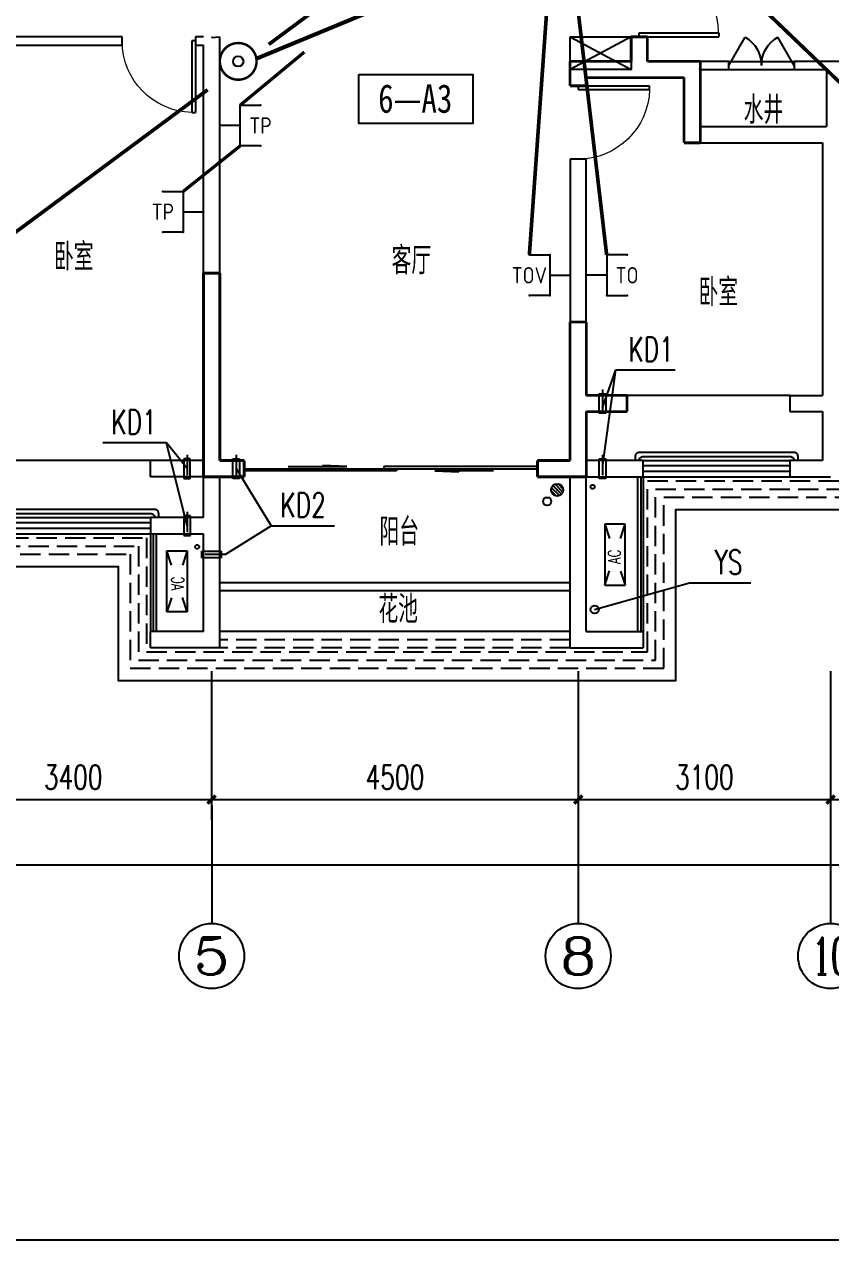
# Model space of a CAD drawing. Extents: x -993182 to -819982, y 169304 to 600104.
# Drawn here: x -890149 to -880248, y 263404 to 278323 of the extents above; entities that cross this region are included whole.
import ezdxf
from ezdxf.enums import TextEntityAlignment as Align

# ---------------------------------------------------------------- set-up
doc = ezdxf.new("R2010")
doc.units = 0
doc.header["$LTSCALE"] = 1000
doc.header["$MEASUREMENT"] = 0
doc.linetypes.add('DASH', pattern=[0.35, 0.25, -0.1])
for name, color, linetype in [('AXIS', 3, 'Continuous'), ('AXIS_TEXT', 7, 'Continuous'), ('DIM_LEAD', 3, 'Continuous'), ('EQUIP-安防', 3, 'Continuous'), ('EQUIP-通讯', 3, 'Continuous'), ('kan', 146, 'Continuous'), ('KTIAO', 124, 'Continuous'), ('PUB_TEXT', 7, 'Continuous'), ('VPIPE-污水', 2, 'Continuous'), ('WALL', 4, 'Continuous'), ('WINDOW', 2, 'Continuous'), ('WIRE-信号', 4, 'TG_S'), ('WIRE-综合布线', 5, 'TG_GCS'), ('WIRE-网络', 6, 'TG_TD'), ('WIRE-通讯', 4, 'TG_TP'), ('冷凝水管', 6, 'Continuous'), ('家具', 187, 'Continuous'), ('屋面', 139, 'Continuous'), ('文字2', 7, 'Continuous'), ('栏杆', 169, 'Continuous'), ('空调、空调洞', 66, 'Continuous'), ('表格', 157, 'Continuous'), ('面层', 215, 'Continuous')]:
    doc.layers.add(name, color=color, linetype=linetype)
doc.layers.add('RENDERING', color=125, linetype='Continuous', lineweight=13)
doc.styles.add('-宋体', font='', dxfattribs={"width": 0.8})
doc.styles.add('_ROMANC', font='romanc__.ttf', dxfattribs={"width": 0.700005})
doc.styles.add('_TCH_AXIS', font='COMPLEX', dxfattribs={"bigfont": 'GBCBIG'})
doc.styles.add('_TCH_DIM', font='SIMPLEX', dxfattribs={"bigfont": 'GBCBIG'})
doc.styles.add('_TCH_DIM_T3', font='SIMPLEX', dxfattribs={"width": 0.705882, "bigfont": 'GBCBIG'})
doc.styles.add('_TEL_ATTDEF', font='GBENOR', dxfattribs={"width": 0.8, "height": 3, "bigfont": 'GBCBIG'})
doc.styles.add('_TEL_DIM', font='ICED', dxfattribs={"width": 0.8, "height": 3.5, "bigfont": 'BZHZ'})
doc.styles.add('COMPLEX', font='COMPLEX')
doc.styles.add('DIM_FONT', font='simplex_.ttf', dxfattribs={"width": 0.7, "bigfont": 'GBCBIG'})
doc.styles.get("Standard").update_dxf_attribs({"font": 'gbenor.shx', "bigfont": 'gbcbig.shx'})
doc.styles.add('TG_LINETYPE', font='ICED', dxfattribs={"width": 0.8, "height": 2, "bigfont": 'BZHZ'})
doc.styles.get('-宋体').set_extended_font_data('SimSun')
doc.linetypes.add('TG_GCS', pattern='A,1,-0.6,["GCS",TG_LINETYPE,S=0.1,R=0,X=-0.52,Y=-0.1],0', length=1.6)
doc.linetypes.add('TG_S', pattern='A,1,-0.3,["S",TG_LINETYPE,S=0.1,R=0,X=-0.23,Y=-0.1],0', length=1.3)
doc.linetypes.add('TG_TD', pattern='A,1,-0.45,["TD",TG_LINETYPE,S=0.1,R=0,X=-0.38,Y=-0.1],0', length=1.45)
doc.linetypes.add('TG_TD+TV', pattern='A,1,-0.9,["TD+TV",TG_LINETYPE,S=0.1,R=0,X=-0.82,Y=-0.1],0', length=1.9)
doc.linetypes.add('TG_TP', pattern='A,1,-0.45,["TP",TG_LINETYPE,S=0.1,R=0,X=-0.38,Y=-0.1],0', length=1.45)
doc.linetypes.add('TG_WS', pattern='A,1,-0.45,["WS",TG_LINETYPE,S=0.1,R=0,X=-0.38,Y=-0.1],0', length=1.45)
doc.dimstyles.new('_TCH_ARCH&&100', dxfattribs={"dimtxt": 297.5, "dimasz": 100, "dimexe": 250, "dimexo": 300, "dimgap": 126.25, "dimtad": 1, "dimdec": 0, "dimzin": 0, "dimdsep": 46, "dimtxsty": '_TCH_DIM_T3', "dimblk": 'ARCHTICK', "dimcen": 0.09, "dimclrt": 7, "dimazin": 2, "dimtfac": 1, "dimtdec": 0, "dimtix": 1, "dimtmove": 2, "dimatfit": 3, "dimfxl": 0, "dimtolj": 1, "dimtzin": 0, "dimarcsym": 0})

# ---------------------------------------------------------------- blocks, each defined once
blk = doc.blocks.new('90304092557924')
at = {"layer": 'KTIAO'}
for p, q in [((-375, 125), (-198, 66)), ((-375, 125), (-375, -125)), ((375, 125), (-375, 125)), ((375, 125), (198, 66)), ((375, -125), (375, 125)), ((-203, -68), (-375, -125)), ((-375, -125), (375, -125)), ((200, -67), (375, -125))]:
    blk.add_line(p, q, dxfattribs=at)
at = {"layer": 'KTIAO', "style": '_ROMANC', "width": 0.7}
blk.add_text('AC', height=148.6, dxfattribs=at).set_placement((-113, -66))
at = {"layer": 'KTIAO', "style": 'DIM_FONT', "oblique": 0, "width": 0.6, "flags": 9}
for tag in ['XSIZE', 'YSIZE']:
    blk.add_attdef(tag, (-375, -125), '', height=0.5, dxfattribs=at)
blk = doc.blocks.new('TRHH')
at = {"color": 6}
for centre in [(-249202, -461390), (-233616, -461390), (-252617, -471151), (-230201, -471151), (-244307, -473179), (-238511, -473179)]:
    blk.add_circle(centre, 50, dxfattribs=at)
blk = doc.blocks.new('q5')
at = {"color": 3, "const_width": 35}
for points in [[(-511042, -559444), (-511042, -559144)], [(-511042, -559144), (-510842, -559144)], [(-510842, -559444), (-510842, -559144)], [(-511792, -559444), (-511042, -559444)], [(-511792, -559744), (-511792, -559444)], [(-510842, -559444), (-510192, -559444)], [(-510192, -560444), (-510192, -559444)], [(-511592, -559744), (-511792, -559744)], [(-511592, -559644), (-511042, -559644)], [(-511592, -559744), (-511592, -559644)], [(-511042, -559644), (-510392, -559644)], [(-510392, -560444), (-510392, -559644)], [(-510192, -560444), (-510392, -560444)], [(-516292, -564544), (-516292, -562044)], [(-516292, -562044), (-516092, -562044)], [(-516092, -564344), (-516092, -562044)], [(-511792, -563544), (-511792, -562644)], [(-511792, -562644), (-511592, -562644)], [(-511592, -563544), (-511592, -562644)], [(-511792, -564344), (-511792, -563544)], [(-511592, -563544), (-511092, -563544)], [(-511092, -563544), (-511092, -563744)], [(-511592, -564544), (-511592, -563744)], [(-511592, -563744), (-511092, -563744)], [(-516092, -564344), (-515792, -564344)], [(-515792, -564344), (-515792, -564544)], [(-512192, -564344), (-511792, -564344)], [(-512192, -564544), (-512192, -564344)], [(-516292, -564544), (-515792, -564544)], [(-512192, -564544), (-511592, -564544)]]:
    blk.add_lwpolyline(points, dxfattribs=at)
blk = doc.blocks.new('A$C06D6341B')
at = {"layer": '空调、空调洞', "linetype": 'DASH'}
for p, q in [((40, 0), (40, 340)), ((80, 290), (0, 290)), ((0, 290), (0, 50)), ((80, 50), (80, 290)), ((0, 50), (80, 50))]:
    blk.add_line(p, q, dxfattribs=at)
blk = doc.blocks.new('$lvtry$00000171')
for p, q in [((-74, 11), (-11, 74)), ((-70, -27), (27, 70)), ((-53, -53), (53, 53)), ((-27, -70), (70, 27)), ((11, -74), (74, -11))]:
    blk.add_line(p, q)
blk.add_circle((0, 0), 75)
blk.add_point((0, 0))
blk = doc.blocks.new('kt')
at = {"layer": 'DIM_LEAD'}
for p, q in [((-435444, -797559), (-435281, -797092)), ((-435442, -798259), (-435281, -797092)), ((-435442, -798259), (-435281, -797092)), ((-435442, -798259), (-435281, -797092)), ((-435442, -798259), (-435281, -797092)), ((-435442, -798259), (-435281, -797092)), ((-435281, -797092), (-434552, -797092)), ((-440799, -797985), (-441580, -797985)), ((-440544, -799004), (-440799, -797985)), ((-440544, -799004), (-440799, -797985)), ((-440544, -799004), (-440799, -797985)), ((-440544, -799004), (-440799, -797985)), ((-440544, -799004), (-440799, -797985)), ((-440546, -798304), (-440799, -797985)), ((-439944, -798304), (-439515, -799004)), ((-439944, -798304), (-439515, -799004)), ((-439944, -798304), (-439515, -799004)), ((-439944, -798304), (-439515, -799004)), ((-439944, -798304), (-439515, -799004)), ((-440076, -799358), (-439515, -799004)), ((-439515, -799004), (-438735, -799004))]:
    blk.add_line(p, q, dxfattribs=at)
at = {"layer": 'VPIPE-污水'}
blk.add_circle((-436124, -798706, -76424), 50, dxfattribs=at)
at = {"layer": '冷凝水管'}
for centre in [(-435567, -798527, -76424), (-440422, -799264, -76424)]:
    blk.add_circle(centre, 25, dxfattribs=at)
at = {"layer": '家具', "rotation": 89.99999999999999}
blk.add_blockref('$lvtry$00000171', (-436001, -798565, -76424), dxfattribs=at)
at = {"layer": '空调、空调洞', "xscale": -1}
for p, rotation in [((-435484, -797334, -76424), 180), ((-439984, -798134, -76424), 180), ((-435484, -798134, -76424), 180), ((-440076, -799318, -76424), 90)]:
    blk.add_blockref('A$C06D6341B', p, dxfattribs=dict(at, rotation=rotation))
at = {"layer": '空调、空调洞', "rotation": 180}
for p in [(-440506, -798134, -76424), (-440504, -798834, -76424)]:
    blk.add_blockref('A$C06D6341B', p, dxfattribs=at)
at = {"layer": 'DIM_LEAD', "color": 7, "style": '_TCH_DIM', "width": 0.705882}
for s, p in [('KD1', (-435127, -796987)), ('KD1', (-441475, -797880)), ('KD2', (-439400, -798899))]:
    blk.add_text(s, height=297.5, dxfattribs=at).set_placement(p)
blk = doc.blocks.new('trh')
at = {"layer": 'DIM_LEAD'}
for p, q in [((-244307, -473179), (-243142, -472851)), ((-243142, -472851), (-242388, -472851))]:
    blk.add_line(p, q, dxfattribs=at)
at = {"layer": 'DIM_LEAD', "color": 7, "style": '_TCH_DIM', "width": 0.705882}
blk.add_text('YS', height=297.5, dxfattribs=at).set_placement((-242833, -472746))
blk = doc.blocks.new('$DorLib2D$00000131')
at = {"color": 0, "linetype": 'Continuous'}
for p, q in [((0.15, 0.125), (0.2319, 0.1973)), ((0.2319, 0.1973), (0.2319, 0.125)), ((-0.5, 0.125), (-0.5, 0)), ((0.0192, 0.125), (-0.5, 0.125)), ((0.0192, 0), (0.0192, 0.125)), ((0.35, 0.125), (0.15, 0.125)), ((-0.5, 0), (0.0192, 0)), ((-0.024, 0), (0.5, 0)), ((-0.024, -0.125), (-0.024, 0)), ((0.5, 0), (0.5, -0.125)), ((-0.35, -0.125), (-0.15, -0.125)), ((-0.2319, -0.1973), (-0.2319, -0.125)), ((-0.15, -0.125), (-0.2319, -0.1973)), ((0.5, -0.125), (-0.024, -0.125))]:
    blk.add_line(p, q, dxfattribs=at)
blk = doc.blocks.new('$DorLib2D$00000001')
for p, q in [((0.45, 0.975), (0.5, 0.975)), ((0.45, 0), (0.45, 0.975)), ((0.5, 0), (0.5, 0.975)), ((0.5, 0), (0.45, 0))]:
    blk.add_line(p, q)
at = {"lineweight": 13}
blk.add_arc((0.475, 0), 0.975, 91.4693, 180, dxfattribs=at)
blk = doc.blocks.new('$WINLIB2D$00000001')
at = {"color": 0}
for points in [[(-0.5, 0.5), (-0.5, -0.5)], [(-0.5, 0.5), (0.5, 0.5)], [(0.5, -0.5), (0.5, 0.5)], [(0.5, 0.1667), (-0.5, 0.1667)], [(0.5, -0.1667), (-0.5, -0.1667)], [(-0.5, -0.5), (0.5, -0.5)]]:
    blk.add_lwpolyline(points, dxfattribs=at)
blk = doc.blocks.new('$DorLib2D$00000231')
at = {"color": 0}
for p, q in [((-0.5, 0), (-0.25, 0.433)), ((0.5, 0), (0.25, 0.433))]:
    blk.add_line(p, q, dxfattribs=at)
for centre, start, end in [((-0.5, 0), 0, 60), ((0.5, 0), 120, 180)]:
    blk.add_arc(centre, 0.5, start, end, dxfattribs=at)
blk = doc.blocks.new('_AXISO')
blk.add_circle((0, 0), 0.5)
at = {"layer": 'AXIS_TEXT', "style": 'COMPLEX', "width": 1.041667}
blk.add_attdef('A', text='', height=0.56, dxfattribs=at).set_placement((-0.25, -0.28), (0.25, -0.28), align=Align.FIT)
blk = doc.blocks.new('_ArchTick')
at = {"color": 0, "linetype": 'ByBlock', "const_width": 0.4}
blk.add_lwpolyline([(-0.5, -0.5), (0.5, 0.5)], dxfattribs=at)
blk = doc.blocks.new('*D522')
at = {"layer": 'AXIS', "color": 0, "lineweight": -2}
for p, q in [((-254209, -473937), (-254209, -476563)), ((-198509, -473937), (-198509, -476563)), ((-254209, -476313), (-198509, -476313))]:
    blk.add_line(p, q, dxfattribs=at)
at = {"layer": 'Defpoints', "color": 0}
for p in [(-254209, -473637), (-198509, -473637), (-198509, -476313)]:
    blk.add_point(p, dxfattribs=at)
at = {"layer": 'AXIS', "color": 0, "lineweight": -2, "xscale": 100, "yscale": 100, "zscale": 100, "rotation": 180}
blk.add_blockref('_ArchTick', (-254209, -476313), dxfattribs=at)
at = {"layer": 'AXIS', "color": 0, "lineweight": -2, "xscale": 100, "yscale": 100, "zscale": 100}
blk.add_blockref('_ArchTick', (-198509, -476313), dxfattribs=at)
at = {"layer": 'AXIS', "color": 7, "insert": (-226359, -476038), "char_height": 297.5, "attachment_point": 5, "style": '_TCH_DIM_T3'}
blk.add_mtext('\\A1;55700', dxfattribs=at)
blk = doc.blocks.new('*D525')
at = {"layer": 'AXIS', "color": 0, "lineweight": -2}
for p, q in [((-252409, -473937), (-252409, -475763)), ((-249009, -473937), (-249009, -475763)), ((-252409, -475513), (-249009, -475513))]:
    blk.add_line(p, q, dxfattribs=at)
at = {"layer": 'Defpoints', "color": 0}
for p in [(-252409, -473637), (-249009, -473637), (-249009, -475513)]:
    blk.add_point(p, dxfattribs=at)
at = {"layer": 'AXIS', "color": 0, "lineweight": -2, "xscale": 100, "yscale": 100, "zscale": 100, "rotation": 180}
blk.add_blockref('_ArchTick', (-252409, -475513), dxfattribs=at)
at = {"layer": 'AXIS', "color": 0, "lineweight": -2, "xscale": 100, "yscale": 100, "zscale": 100}
blk.add_blockref('_ArchTick', (-249009, -475513), dxfattribs=at)
at = {"layer": 'AXIS', "color": 7, "insert": (-250709, -475238), "char_height": 297.5, "attachment_point": 5, "style": '_TCH_DIM_T3'}
blk.add_mtext('\\A1;3400', dxfattribs=at)
blk = doc.blocks.new('*D526')
at = {"layer": 'AXIS', "color": 0, "lineweight": -2}
for p, q in [((-249009, -473937), (-249009, -475763)), ((-244509, -473937), (-244509, -475763)), ((-249009, -475513), (-244509, -475513))]:
    blk.add_line(p, q, dxfattribs=at)
at = {"layer": 'Defpoints', "color": 0}
for p in [(-249009, -473637), (-244509, -473637), (-244509, -475513)]:
    blk.add_point(p, dxfattribs=at)
at = {"layer": 'AXIS', "color": 0, "lineweight": -2, "xscale": 100, "yscale": 100, "zscale": 100, "rotation": 180}
blk.add_blockref('_ArchTick', (-249009, -475513), dxfattribs=at)
at = {"layer": 'AXIS', "color": 0, "lineweight": -2, "xscale": 100, "yscale": 100, "zscale": 100}
blk.add_blockref('_ArchTick', (-244509, -475513), dxfattribs=at)
at = {"layer": 'AXIS', "color": 7, "insert": (-246759, -475238), "char_height": 297.5, "attachment_point": 5, "style": '_TCH_DIM_T3'}
blk.add_mtext('\\A1;4500', dxfattribs=at)
blk = doc.blocks.new('*D527')
at = {"layer": 'AXIS', "color": 0, "lineweight": -2}
for p, q in [((-244509, -473937), (-244509, -475763)), ((-241409, -473937), (-241409, -475763)), ((-244509, -475513), (-241409, -475513))]:
    blk.add_line(p, q, dxfattribs=at)
at = {"layer": 'Defpoints', "color": 0}
for p in [(-244509, -473637), (-241409, -473637), (-241409, -475513)]:
    blk.add_point(p, dxfattribs=at)
at = {"layer": 'AXIS', "color": 0, "lineweight": -2, "xscale": 100, "yscale": 100, "zscale": 100, "rotation": 180}
blk.add_blockref('_ArchTick', (-244509, -475513), dxfattribs=at)
at = {"layer": 'AXIS', "color": 0, "lineweight": -2, "xscale": 100, "yscale": 100, "zscale": 100}
blk.add_blockref('_ArchTick', (-241409, -475513), dxfattribs=at)
at = {"layer": 'AXIS', "color": 7, "insert": (-242959, -475238), "char_height": 297.5, "attachment_point": 5, "style": '_TCH_DIM_T3'}
blk.add_mtext('\\A1;3100', dxfattribs=at)
blk = doc.blocks.new('*D528')
at = {"layer": 'AXIS', "color": 0, "lineweight": -2}
for p, q in [((-241409, -473937), (-241409, -475763)), ((-238309, -473937), (-238309, -475763)), ((-241409, -475513), (-238309, -475513))]:
    blk.add_line(p, q, dxfattribs=at)
at = {"layer": 'Defpoints', "color": 0}
for p in [(-241409, -473637), (-238309, -473637), (-238309, -475513)]:
    blk.add_point(p, dxfattribs=at)
at = {"layer": 'AXIS', "color": 0, "lineweight": -2, "xscale": 100, "yscale": 100, "zscale": 100, "rotation": 180}
blk.add_blockref('_ArchTick', (-241409, -475513), dxfattribs=at)
at = {"layer": 'AXIS', "color": 0, "lineweight": -2, "xscale": 100, "yscale": 100, "zscale": 100}
blk.add_blockref('_ArchTick', (-238309, -475513), dxfattribs=at)
at = {"layer": 'AXIS', "color": 7, "insert": (-239859, -475238), "char_height": 297.5, "attachment_point": 5, "style": '_TCH_DIM_T3'}
blk.add_mtext('\\A1;3100', dxfattribs=at)
blk = doc.blocks.new('$equip$00001847')
for p, q in [((-0.5, 0.499), (-0.5, 0.999)), ((0.5, 0.999), (0.5, 0.499)), ((0.5, 0.499), (-0.5, 0.499)), ((0, 0.5), (0, 0))]:
    blk.add_line(p, q)
for p in [(-0.5, 0.999), (0.5, 0.999), (-0.5, 0.499), (0.5, 0.499), (0, 0)]:
    blk.add_point(p)
at = {"color": 7, "style": '_TEL_DIM'}
blk.add_attdef('$TEXT$', text='', height=0.4, dxfattribs=at).set_placement((0, 0.999), align=Align.MIDDLE_CENTER)
at = {"color": 7, "style": '_TEL_DIM', "flags": 1}
blk.add_attdef('A', text='', height=0.00002, dxfattribs=at).set_placement((0, 0), align=Align.MIDDLE_CENTER)
blk = doc.blocks.new('$equip$00002479')
at = {"const_width": 0.04}
blk.add_lwpolyline([(-0.3, 0, 1), (0.3, 0, 1), (-0.3, 0, 0.942883)], format="xyb", dxfattribs=at)
for radius in [0.3, 0.0841]:
    blk.add_circle((0, 0), radius)
for p in [(0, 0.3), (-0.3, 0), (0.3, 0), (0, -0.3)]:
    blk.add_point(p)
at = {"color": 7, "style": '_TEL_DIM', "flags": 1}
blk.add_attdef('A', text='', height=0.00002, dxfattribs=at).set_placement((0, 0), align=Align.MIDDLE_CENTER)
blk = doc.blocks.new('5#、7#楼参照')
at = {"layer": 'AXIS'}
for p, q in [((-249008.8, -475591.3), (-249008.8, -477033.5)), ((-244508.8, -475591.3), (-244508.8, -477033.5)), ((-241408.8, -475591.3), (-241408.8, -477033.5))]:
    blk.add_line(p, q, dxfattribs=at)
at = {"layer": 'kan'}
for p, q in [((-243708.8, -471550.9), (-243708.8, -473450.9)), ((-249758.8, -472250.9), (-249758.8, -473450.9))]:
    blk.add_line(p, q, dxfattribs=at)
at = {"layer": 'kan', "color": 124, "elevation": 0}
for points in [[(-244608.8, -472850.9), (-248908.8, -472850.9), (-248908.8, -472850.9)], [(-244608.8, -472950.9), (-248908.8, -472950.9)]]:
    blk.add_lwpolyline(points, dxfattribs=at)
at = {"layer": 'kan'}
blk.add_lwpolyline([(-244608.8, -473450.9), (-248908.8, -473450.9)], dxfattribs=at)
at = {"layer": 'kan', "linetype": 'DASH'}
for points in [[(-244608.8, -473550.9), (-248908.8, -473550.9)], [(-244608.8, -473650.9), (-248908.8, -473650.9)]]:
    blk.add_lwpolyline(points, dxfattribs=at)
at = {"layer": 'WALL'}
for p, q in [((-250108.8, -466150.9), (-252308.8, -466150.9)), ((-250108.8, -466250.9), (-250108.8, -466150.9)), ((-249108.8, -466150.9), (-249208.8, -466150.9)), ((-249208.8, -466150.9), (-249208.8, -466250.9)), ((-249009.2, -466157.3), (-248908.8, -466150.9)), ((-249002.7, -466157.8), (-249009.2, -466157.3)), ((-248908.8, -466250.9), (-248908.8, -466150.9)), ((-243658.8, -466150.9), (-243858.8, -466150.9)), ((-243858.8, -466150.9), (-243858.8, -466450.9)), ((-243658.8, -466450.9), (-243658.8, -466150.9)), ((-252308.8, -466250.9), (-250108.8, -466250.9)), ((-249208.8, -466250.9), (-249108.8, -466250.9)), ((-249108.8, -471350.9), (-249108.8, -466250.9)), ((-248908.8, -471350.9), (-248908.8, -466250.9)), ((-244608.8, -466450.9), (-244608.8, -466750.9)), ((-244608.8, -466450.9), (-243858.8, -466450.9)), ((-243658.8, -466450.9), (-243108.8, -466450.9)), ((-243108.8, -466450.9), (-243008.8, -466450.9)), ((-242658.8, -466450.9), (-243008.8, -466450.9)), ((-242658.8, -466550.9), (-242658.8, -466450.9)), ((-241408.8, -466450.9), (-241858.8, -466450.9)), ((-241858.8, -466450.9), (-241858.8, -466550.9)), ((-240958.8, -466450.9), (-241408.8, -466450.9)), ((-244408.8, -466750.9), (-244408.8, -466650.9)), ((-244408.8, -466650.9), (-243758.8, -466650.9)), ((-243758.8, -466650.9), (-243208.8, -466650.9)), ((-243208.8, -466650.9), (-243208.8, -467450.9)), ((-243019.7, -466542), (-243018.7, -466551.9)), ((-243018.7, -466551.9), (-243008.8, -466550.9)), ((-243008.8, -466550.9), (-242658.8, -466550.9)), ((-243008.8, -466650.9), (-243008.8, -467250.9)), ((-241858.8, -466550.9), (-241458.8, -466550.9)), ((-241458.8, -466550.9), (-241458.8, -467250.9)), ((-244608.8, -466750.9), (-244408.8, -466750.9)), ((-243008.8, -467250.9), (-241458.8, -467250.9)), ((-243208.8, -467450.9), (-241508.8, -467450.9)), ((-241508.8, -467450.9), (-241508.8, -470550.9)), ((-244408.8, -467650.9), (-244608.8, -467650.9)), ((-244608.8, -467650.9), (-244608.8, -470650.9)), ((-244408.8, -470550.9), (-244408.8, -467650.9)), ((-244408.8, -470550.9), (-243908.8, -470550.9)), ((-243908.8, -470550.9), (-243908.8, -470750.9)), ((-241908.8, -470550.9), (-241508.8, -470550.9)), ((-241908.8, -470550.9), (-241908.8, -470750.9)), ((-244608.8, -471350.9), (-244608.8, -470650.9)), ((-244408.8, -470750.9), (-243908.8, -470750.9)), ((-244408.8, -471350.9), (-244408.8, -470750.9)), ((-241908.8, -470750.9), (-241508.8, -470750.9)), ((-241508.8, -470750.9), (-241508.8, -471350.9)), ((-249108.8, -471350.9), (-249758.8, -471350.9)), ((-249758.8, -471550.9), (-249758.8, -471350.9)), ((-248608.8, -471350.9), (-248908.8, -471350.9)), ((-248608.8, -471550.9), (-248608.8, -471350.9)), ((-244608.8, -471350.9), (-245008.8, -471350.9)), ((-245008.8, -471350.9), (-245008.8, -471550.9)), ((-243708.8, -471350.9), (-244408.8, -471350.9)), ((-243708.8, -471550.9), (-243708.8, -471350.9)), ((-241508.8, -471350.9), (-241908.8, -471350.9)), ((-241908.8, -471350.9), (-241908.8, -471550.9)), ((-249108.8, -471550.9), (-249758.8, -471550.9)), ((-249108.8, -472050.9), (-249108.8, -471550.9)), ((-248908.8, -471550.9), (-248608.8, -471550.9)), ((-248908.8, -472150.9), (-248908.8, -471550.9)), ((-245008.8, -471550.9), (-244608.8, -471550.9)), ((-244608.8, -473650.9), (-244608.8, -471550.9)), ((-244408.8, -471550.9), (-243708.8, -471550.9)), ((-244408.8, -473450.9), (-244408.8, -471550.9)), ((-241908.8, -471550.9), (-241408.8, -471550.9)), ((-249108.8, -472050.9), (-249758.8, -472050.9)), ((-249758.8, -472050.9), (-249758.8, -472250.9)), ((-248908.8, -473650.9), (-248908.8, -472150.9)), ((-249758.8, -472250.9), (-249108.8, -472250.9)), ((-249108.8, -473450.9), (-249108.8, -472250.9)), ((-249108.8, -473450.9), (-249758.8, -473450.9)), ((-249758.8, -473650.9), (-249758.8, -473450.9)), ((-244408.8, -473450.9), (-243708.8, -473450.9)), ((-243708.8, -473450.9), (-243708.8, -473650.9)), ((-248908.8, -473650.9), (-249758.8, -473650.9)), ((-244608.8, -473650.9), (-243708.8, -473650.9))]:
    blk.add_line(p, q, dxfattribs=at)
at = {"layer": 'WINDOW'}
for p, q in [((-242658.8, -466450.9, 0), (-241858.8, -466450.9, 0)), ((-242658.8, -466550.9, 0), (-241858.8, -466550.9, 0)), ((-241908.8, -470550.9), (-243908.8, -470550.9)), ((-249758.8, -471350.9), (-251858.8, -471350.9))]:
    blk.add_line(p, q, dxfattribs=at)
at = {"layer": '家具'}
blk.add_lwpolyline([(-244608.8, -466150.9), (-243858.8, -466150.9), (-243858.8, -466550.9), (-244608.8, -466550.9)], close=True, dxfattribs=at)
for points in [[(-243858.8, -466150.9), (-244608.8, -466550.9)], [(-244608.8, -466150.9), (-243858.8, -466550.9)]]:
    blk.add_lwpolyline(points, dxfattribs=at)
at = {"layer": '屋面', "color": 190}
blk.add_lwpolyline([(-239558.8, -460650.9), (-243258.8, -460650.9), (-243258.8, -458750.9), (-249508.8, -458750.9), (-249508.8, -460350.9), (-254608.8, -460350.9), (-254608.8, -468650.9), (-252908.8, -468650.9), (-252908.8, -472650.9), (-250158.8, -472650.9), (-250158.8, -474050.9), (-243308.8, -474050.9), (-243308.8, -471950.9), (-239508.8, -471950.9), (-239508.8, -474050.9), (-232658.8, -474050.9), (-232658.8, -472650.9), (-229908.8, -472650.9), (-229908.8, -468650.9), (-228208.8, -468650.9), (-228208.8, -460350.9), (-233308.8, -460350.9), (-233308.8, -458750.9), (-239558.8, -458750.9)], close=True, dxfattribs=at)
at = {"layer": '屋面', "color": 190, "linetype": 'DASH'}
for points in [[(-239408.8, -460800.9), (-243408.8, -460800.9), (-243408.8, -458900.9), (-249358.8, -458900.9), (-249358.8, -460500.9), (-254458.8, -460500.9), (-254458.8, -468500.9), (-252758.8, -468500.9), (-252758.8, -472500.9), (-250008.8, -472500.9), (-250008.8, -473900.9), (-243458.8, -473900.9), (-243458.8, -471800.9), (-239358.8, -471800.9), (-239358.8, -473900.9), (-232808.8, -473900.9), (-232808.8, -472500.9), (-230058.8, -472500.9), (-230058.8, -468500.9), (-228358.8, -468500.9), (-228358.8, -460500.9), (-233458.8, -460500.9), (-233458.8, -458900.9), (-239408.8, -458900.9)], [(-239308.8, -460900.9), (-243508.8, -460900.9), (-243508.8, -459000.9), (-249258.8, -459000.9), (-249258.8, -460600.9), (-254358.8, -460600.9), (-254358.8, -468400.9), (-252658.8, -468400.9), (-252658.8, -472400.9), (-249908.8, -472400.9), (-249908.8, -473800.9), (-243558.8, -473800.9), (-243558.8, -471700.9), (-239258.8, -471700.9), (-239258.8, -473800.9), (-232908.8, -473800.9), (-232908.8, -472400.9), (-230158.8, -472400.9), (-230158.8, -468400.9), (-228458.8, -468400.9), (-228458.8, -460600.9), (-233558.8, -460600.9), (-233558.8, -459000.9), (-239308.8, -459000.9)], [(-239208.8, -461000.9), (-243608.8, -461000.9), (-243608.8, -459100.9), (-249158.8, -459100.9), (-249158.8, -460700.9), (-254258.8, -460700.9), (-254258.8, -468300.9), (-252558.8, -468300.9), (-252558.8, -472300.9), (-249808.8, -472300.9), (-249808.8, -473700.9), (-243658.8, -473700.9), (-243658.8, -471600.9), (-239158.8, -471600.9), (-239158.8, -473700.9), (-233008.8, -473700.9), (-233008.8, -472300.9), (-230258.8, -472300.9), (-230258.8, -468300.9), (-228558.8, -468300.9), (-228558.8, -460700.9), (-233658.8, -460700.9), (-233658.8, -459100.9), (-239208.8, -459100.9)]]:
    blk.add_lwpolyline(points, close=True, dxfattribs=at)
at = {"layer": '栏杆'}
for p, q in [((-243778.8, -471550.9), (-243778.8, -473450.9)), ((-243738.8, -471550.9), (-243738.8, -473450.9)), ((-249728.8, -472250.9), (-249728.8, -473450.9)), ((-249688.8, -472250.9), (-249688.8, -473450.9))]:
    blk.add_line(p, q, dxfattribs=at)
for points in [[(-241808.8, -471350.9), (-241808.8, -471300.9, 0.4142136), (-241858.8, -471250.9), (-243758.8, -471250.9, 0.4142136), (-243808.8, -471300.9), (-243808.8, -471350.9)], [(-243758.8, -471350.9), (-243758.8, -471350.9, -0.4142136), (-243708.8, -471300.9), (-241908.8, -471300.9, -0.4142136), (-241858.8, -471350.9), (-241858.8, -471350.9)], [(-249658.8, -472050.9), (-249658.8, -472000.9, 0.4142136), (-249708.8, -471950.9), (-251908.8, -471950.9, 0.4142136), (-251958.8, -472000.9), (-251958.8, -472050.9)], [(-251908.8, -472050.9), (-251908.8, -472050.9, -0.4142136), (-251858.8, -472000.9), (-249758.8, -472000.9, -0.4142136), (-249708.8, -472050.9), (-249708.8, -472050.9)]]:
    blk.add_lwpolyline(points, format="xyb", dxfattribs=at)
at = {"layer": '表格'}
blk.add_lwpolyline([(-262742.7, -480915.5), (-189142.7, -480915.5)], dxfattribs=at)
at = {"color": 6}
blk.add_blockref('TRHH', (0, 0), dxfattribs=at)
at = {"layer": 'AXIS'}
ref = blk.add_blockref('_AXISO', (-249008.8, -477433.5), dxfattribs=dict(at, xscale=800, yscale=800, zscale=800))
ref.add_attrib('A', '5', dxfattribs={"layer": 'AXIS_TEXT', "height": 452.5, "style": '_TCH_AXIS', "width": 1.5}).set_placement((-249235.1, -477659.8), (-248782.5, -477659.8), align=Align.FIT)
ref = blk.add_blockref('_AXISO', (-244508.8, -477433.5), dxfattribs=dict(at, xscale=800, yscale=800, zscale=800))
ref.add_attrib('A', '8', dxfattribs={"layer": 'AXIS_TEXT', "height": 452.5, "style": '_TCH_AXIS', "width": 1.5}).set_placement((-244735.1, -477659.8), (-244282.5, -477659.8), align=Align.FIT)
ref = blk.add_blockref('_AXISO', (-241408.8, -477433.5), dxfattribs=dict(at, xscale=800, yscale=800, zscale=800))
ref.add_attrib('A', '10', dxfattribs={"layer": 'AXIS_TEXT', "height": 452.55, "style": '_TCH_AXIS', "width": 0.724138}).set_placement((-241635.1, -477659.8), (-241182.5, -477659.8), align=Align.FIT)
at = {"layer": 'RENDERING', "rotation": 90}
blk.add_blockref('90304092557924', (-244056.6, -472506.4), dxfattribs=at)
at = {"layer": 'RENDERING', "xscale": -1, "rotation": 270}
blk.add_blockref('90304092557924', (-249434.9, -472833.9), dxfattribs=at)
at = {"layer": 'WINDOW'}
for name, p, xscale, yscale, zscale, rotation in [('$DorLib2D$00000001', (-243758.8, -465650.9), 1000, 1000, 1000, 270), ('$DorLib2D$00000001', (-249658.8, -466200.9), 900, -900, 900, 359.9999999989485), ('$DorLib2D$00000231', (-242258.8, -466500.9), -800, 800, -800, 359.9999999999875), ('$DorLib2D$00000001', (-244508.8, -467200.9), 900, -900, 900, 90.00000000003537), ('$WINLIB2D$00000001', (-242808.8, -471450.9), -1800, 200, -1800, 180), ('$WINLIB2D$00000001', (-250808.8, -472150.9), 2100, -200, 2100, 359.9999999999843)]:
    blk.add_blockref(name, p, dxfattribs=dict(at, xscale=xscale, yscale=yscale, zscale=zscale, rotation=rotation))
at = {"layer": 'WINDOW', "xscale": 3600, "yscale": -200, "zscale": 3600}
blk.add_blockref('$DorLib2D$00000131', (-246808.8, -471450.9), dxfattribs=at)
at = {"layer": '面层'}
for name, p in [('kt', (191234.9, 326853.2)), ('trh', (0, 0)), ('q5', (267183.2, 92993.2))]:
    blk.add_blockref(name, p, dxfattribs=at)
at = {"layer": 'AXIS'}
for p1, p2, distance, picture, middle in [((-254208.8, -473636.5), (-198508.8, -473636.5), -2677, '*D522', (-226358.8, -476038.5)), ((-252408.8, -473636.5), (-249008.8, -473636.5), -1877, '*D525', (-250708.8, -475238.5)), ((-249008.8, -473636.5), (-244508.8, -473636.5), -1877, '*D526', (-246758.8, -475238.5)), ((-244508.8, -473636.5), (-241408.8, -473636.5), -1877, '*D527', (-242958.8, -475238.5)), ((-241408.8, -473636.5), (-238308.8, -473636.5), -1877, '*D528', (-239858.8, -475238.5))]:
    dim = blk.add_aligned_dim(p1=p1, p2=p2, distance=distance, dimstyle='_TCH_ARCH&&100', dxfattribs=at)
    dim.commit()
    dim.dimension.update_dxf_attribs({"geometry": picture, "text_midpoint": middle})

msp = doc.modelspace()

# ---------------------------------------------------------------- linework, layer by layer
at = {"layer": 'WIRE-信号', "linetype": 'TG_WS', "const_width": 50, "elevation": 0}
msp.add_lwpolyline([(-887300, 277901), (-883113, 279633)], dxfattribs=at)
at = {"layer": 'WIRE-综合布线', "linetype": 'TG_GCS', "const_width": 45, "elevation": 0}
msp.add_lwpolyline([(-882698, 280064), (-879977, 277456)], dxfattribs=at)
at = {"layer": 'WIRE-网络', "linetype": 'TG_TD+TV', "const_width": 45, "elevation": 0}
for points in [[(-887148, 278076), (-883780, 280574)], [(-883948, 275492), (-883682, 279235)], [(-890649, 275480), (-887898, 277519)]]:
    msp.add_lwpolyline(points, dxfattribs=at)
at = {"layer": 'WIRE-网络', "linetype": 'TG_TD', "const_width": 45, "elevation": 0}
msp.add_lwpolyline([(-883448, 279332), (-882999, 275492)], dxfattribs=at)
at = {"layer": 'WIRE-通讯', "color": 4, "linetype": 'TG_TP', "const_width": 40, "elevation": 0}
for points in [[(-887499, 277330), (-886711, 277982)], [(-888198, 276272), (-887499, 276830)]]:
    msp.add_lwpolyline(points, dxfattribs=at)
at = {"layer": '文字2', "color": 5}
msp.add_lwpolyline([(-886042, 277706), (-884642, 277706), (-884642, 277106), (-886042, 277106)], close=True, dxfattribs=at)

# ---------------------------------------------------------------- block references
at = {"layer": 'EQUIP-安防', "xscale": 750.7507507507505, "yscale": 750.7507507507505, "zscale": 750.7507507507505}
msp.add_blockref('$equip$00002479', (-887523, 277868, 0), dxfattribs=at)
at = {"layer": 'EQUIP-通讯'}
ref = msp.add_blockref('$equip$00001847', (-887748, 277080, 0), dxfattribs=dict(at, xscale=500, yscale=500, zscale=500, rotation=270.0000000000002))
ref.add_attrib('$TEXT$', 'TP', dxfattribs={"layer": '0', "color": 7, "height": 200, "style": '_TEL_ATTDEF'}).set_placement((-887249, 277080, 0), align=Align.MIDDLE_CENTER)
ref = msp.add_blockref('$equip$00001847', (-887948, 276022, 0), dxfattribs=dict(at, xscale=500, yscale=500, zscale=500, rotation=90))
ref.add_attrib('$TEXT$', 'TP', dxfattribs={"layer": '0', "color": 7, "height": 200, "style": '_TEL_ATTDEF'}).set_placement((-888448, 276022, 0), align=Align.MIDDLE_CENTER)
ref = msp.add_blockref('$equip$00001847', (-883448, 275242, 0), dxfattribs=dict(at, xscale=500, yscale=500, zscale=500, rotation=90.00000000000017))
ref.add_attrib('$TEXT$', 'TOV', dxfattribs={"layer": '0', "color": 7, "height": 200, "style": '_TEL_ATTDEF'}).set_placement((-883948, 275242, 0), align=Align.MIDDLE_CENTER)
ref = msp.add_blockref('$equip$00001847', (-883248, 275242, 0), dxfattribs=dict(at, xscale=-500, yscale=500, zscale=500, rotation=269.999999999998))
ref.add_attrib('$TEXT$', 'TO', dxfattribs={"layer": '0', "color": 7, "height": 200, "rotation": 360, "style": '_TEL_ATTDEF'}).set_placement((-882749, 275242, 0), align=Align.MIDDLE_CENTER)
at = {"layer": '面层'}
msp.add_blockref('5#、7#楼参照', (-638840, 744319), dxfattribs=at)

# ---------------------------------------------------------------- texts
at = {"layer": 'PUB_TEXT'}
for s, p in [('水井', (-881317, 277102, 76424)), ('卧室', (-889785, 275299, 0)), ('客厅', (-885640, 275254, 0)), ('卧室', (-881871, 274864, 0)), ('阳台', (-885789, 271924, 0)), ('花池', (-885802, 270973, 0))]:
    msp.add_text(s, height=337.6, dxfattribs=at).set_placement(p)
at = {"layer": '文字2', "color": 63, "style": '-宋体', "width": 0.8}
msp.add_text('6—A3', height=350, dxfattribs=at).set_placement((-885349, 277412), align=Align.MIDDLE_CENTER)

doc.saveas('drawing.dxf')
